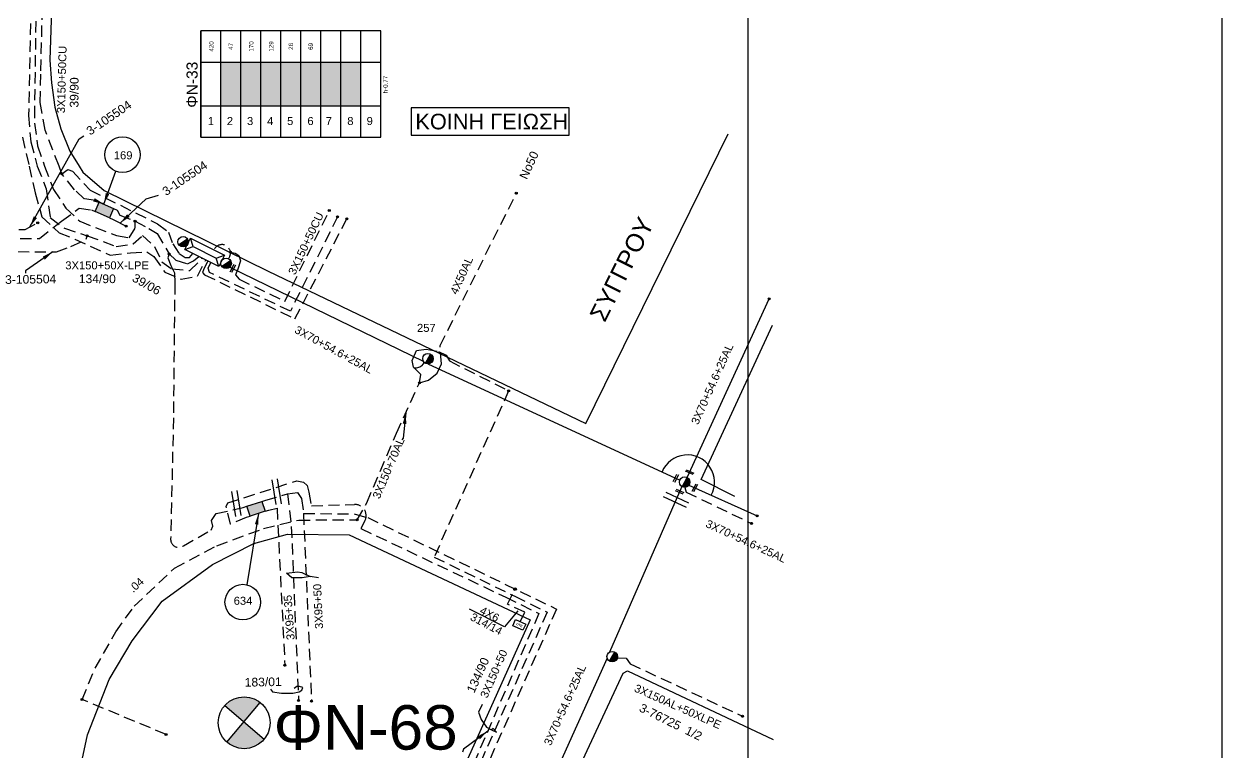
# Model space of a CAD drawing. Header units: millimetres. Extents: x 912 to 3023, y 735 to 1796.
# Drawn here: x 2753.9 to 3023.3, y 1037.7 to 1201.4 of the extents above; entities that cross this region are included whole.
import ezdxf
from ezdxf.enums import TextEntityAlignment as Align

# ---------------------------------------------------------------- set-up
doc = ezdxf.new("R2010")
doc.units = ezdxf.units.MM
doc.linetypes.add('DASHED', pattern=[19.05, 12.7, -6.35])
for name, color, linetype in [('Link Box 4 Διευθύνσεων', 7, 'Continuous'), ('Pillar OTE', 7, 'Continuous'), ('Άγνωστα', 7, 'Continuous'), ('Ασφαλειοκιβώτια Χ.Τ 9 αναχωρήσεων', 7, 'Continuous'), ('Γέφυρες Εναέριου Δικτύου', 7, 'Continuous'), ('Επιγραφές - Σχήματα', 7, 'Continuous'), ('Καλώδια ΧΤ   3x150+50AL', 7, 'DASHED'), ('Καλώδια ΧΤ   3x150+50CU', 7, 'DASHED'), ('Καλώδια ΧΤ   3x150AL+50XLPE', 7, 'DASHED'), ('Καλώδια ΧΤ   3x95+35 CU', 7, 'DASHED'), ('Καλώδια ΧΤ   3x95+50CU', 7, 'DASHED'), ('Μηχανική τομή', 7, 'Continuous'), ('Στύλος ΦΜ', 7, 'Continuous'), ('Στύλος ΦΜ @ 1', 7, 'Continuous'), ('Συνδέσεις', 7, 'Continuous'), ('Συνεστραμμένα ΧΤ   3x70+54.6+25 AL', 7, 'SYN_LINE'), ('Τομή', 7, 'Continuous'), ('Υποσταθμός εναέριος 2 στύλων', 7, 'Continuous'), ('Υποσταθμός πόλεως', 7, 'Continuous'), ('Υπόβαθρο ΔΕΗ', 7, 'Continuous'), ('Υπόγεια Καλώδια Δικτύου ΧΤ   .04', 7, 'DASHED'), ('Υπόγεια Καλώδια Δικτύου ΧΤ   .15', 7, 'DASHED'), ('Υπόγεια καλώδια Δικτύου ΧΤ και Παρ. ΧΤ - 3X150+70 AL', 7, 'DASHED'), ('Υπόγεια καλώδια Παροχών ΧΤ   4x50AL', 7, 'DASHED'), ('Υπόγεια καλώδια Παροχών ΧΤ   4x6', 7, 'DASHED')]:
    doc.layers.add(name, color=color, linetype=linetype)
doc.styles.get("Standard").update_dxf_attribs({"font": 'ARIAL.TTF'})
doc.linetypes.add('SYN_LINE', pattern='A,0.5,-0.0001,["/\\/\\/\\/",Standard,S=0.1,R=0,X=0,Y=-0.05],-0.25', length=0.7501)
doc.dimstyles.new('ISO-25', dxfattribs={"dimtxt": 2.5, "dimasz": 2.5, "dimexe": 1.25, "dimexo": 0.625, "dimtad": 1, "dimtxsty": 'Standard', "dimcen": 2.5, "dimadec": 0, "dimazin": 0, "dimtfac": 1, "dimtmove": 0, "dimatfit": 3, "dimfxl": 1, "dimarcsym": 0})

# ---------------------------------------------------------------- blocks, each defined once
blk = doc.blocks.new('ΑΣΦΑΛΕΙΟΚΙΒΩΤΙΟ ΥΠΟΣΤΑΘΜΟΥ 9 ΑΝΑΧΩΡΗΣΕΩΝ')
at = {"layer": 'Ασφαλειοκιβώτια Χ.Τ 9 αναχωρήσεων', "ltscale": 40}
for p, q in [((-23.8, 40.36), (24.02, 40.36)), ((-9.72, 40.36), (-9.72, -40.64)), ((9.94, 40.36), (9.94, -40.64)), ((-23.8, 31.36), (24.02, 31.36)), ((-23.8, 22.36), (24.02, 22.36)), ((-23.8, 13.36), (24.02, 13.36)), ((-23.8, 4.36), (24.02, 4.36)), ((-23.8, -4.64), (24.02, -4.64)), ((-23.8, -13.64), (24.02, -13.64)), ((-23.8, -22.64), (24.02, -22.64)), ((-23.8, -31.64), (24.02, -31.64))]:
    blk.add_line(p, q, dxfattribs=at)
at = {"layer": 'Ασφαλειοκιβώτια Χ.Τ 9 αναχωρήσεων'}
blk.add_lwpolyline([(-23.8, -40.64), (24.02, -40.64), (24.02, 40.36), (-23.8, 40.36)], close=True, dxfattribs=at)
for s, p in [('1', (-18.29, 37.24)), ('2', (-18.29, 28.67)), ('3', (-18.29, 19.6)), ('4', (-18.29, 10.58)), ('5', (-18.29, 1.57)), ('6', (-18.29, -7.57)), ('7', (-18.29, -15.81)), ('8', (-18.29, -25.5)), ('9', (-18.29, -34.19))]:
    blk.add_text(s, height=3.6, rotation=270, dxfattribs=at).set_placement(p)
at = {"layer": 'Ασφαλειοκιβώτια Χ.Τ 9 αναχωρήσεων', "ltscale": 40}
for tag, height, p in [('ΟΝΟΜΑ', 5, (-0.16, 44.31)), ('ΚΕΙΜΕΝΟ 1', 2, (17.06, 35.59)), ('ΚΕΙΜΕΝΟ 2', 2, (17.06, 26.88)), ('ΚΕΙΜΕΝΟ 3', 2, (17.06, 17.69)), ('ΚΕΙΜΕΝΟ 4', 2, (17.06, 8.71)), ('ΚΕΙΜΕΝΟ 5', 2, (17.06, -0.13)), ('ΚΕΙΜΕΝΟ 6', 2, (17.06, -9.05)), ('ΚΕΙΜΕΝΟ 7', 2, (17.06, -18.13)), ('ΚΕΙΜΕΝΟ 8', 2, (17.06, -26.85)), ('ΚΕΙΜΕΝΟ 9', 2, (17.06, -35.99)), ('ΣΧ', 2, (-0.1, -42.64))]:
    blk.add_attdef(tag, text='', height=height, dxfattribs=at).set_placement(p, align=Align.MIDDLE_CENTER)
blk = doc.blocks.new('LINK BOX 4 ΑΝΑΧΩΡΗΣΕΩΝ')
at = {"layer": 'Link Box 4 Διευθύνσεων', "ltscale": 40}
blk.add_hatch(color=256, dxfattribs=at).paths.add_polyline_path([(-3.54, 0), (-3.54, -4.67), (3.54, -4.67), (3.54, 0)])
for p, q in [((-3.54, 0), (-5.33, 0)), ((5.33, 0), (3.54, 0)), ((-3.54, -4.67), (-5.33, -4.67)), ((5.33, -4.67), (3.54, -4.67))]:
    blk.add_line(p, q, dxfattribs=at)
blk.add_lwpolyline([(-3.54, -4.67), (-3.54, 0), (3.54, 0), (3.54, -4.67)], close=True, dxfattribs=at)
blk = doc.blocks.new('_ΣΥΝΔΕΣΗ')
at = {"layer": 'Συνδέσεις', "linetype": 'SYN_LINE', "ltscale": 40}
blk.add_hatch(color=256, dxfattribs=at).paths.add_polyline_path([(0.5, -0.01, 1), (-0.5, -0.01, 1)])
at = {"layer": 'Συνδέσεις'}
blk.add_circle((0, -0.01), 0.5, dxfattribs=at)
blk = doc.blocks.new('ΥΠΟΣΤΑΘΜΟΣ ΕΝΑΕΡΙΟΣ ΕΠΙ 2 ΣΤΥΛΩΝ')
at = {"layer": 'Υποσταθμός εναέριος 2 στύλων', "linetype": 'Continuous'}
for points in [[(-11.97, -2.11, 0.574793), (-8.45, -0.07, 0.268822), (-9.64, 1.98)], [(9.68, -2.15, 0.574793), (13.19, -0.1, 0.268822), (12.01, 1.95)]]:
    blk.add_hatch(color=256, dxfattribs=at).paths.add_polyline_path(points)
for p, q in [((-11.97, -2.11), (-9.64, 1.98)), ((9.68, -2.15), (12.01, 1.95))]:
    blk.add_line(p, q, dxfattribs=at)
for centre in [(-10.81, -0.07), (10.84, -0.1)]:
    blk.add_circle(centre, 2.36, dxfattribs=at)
at = {"layer": 'Υποσταθμός πόλεως', "linetype": 'Continuous', "ltscale": 40}
blk.add_lwpolyline([(-8.57, 2.82), (8.57, 2.82), (8.57, -2.82), (-8.57, -2.82)], close=True, dxfattribs=at)
for points in [[(-5.75, 0), (-8.57, 2.82)], [(-8.57, -2.82), (-5.75, 0)], [(-5.75, 0), (5.75, 0)], [(5.75, 0), (8.57, 2.82)], [(8.57, -2.82), (5.75, 0)]]:
    blk.add_lwpolyline(points, dxfattribs=at)
at = {"layer": 'Υποσταθμός εναέριος 2 στύλων', "ltscale": 40, "flags": 1}
for tag, p in [('ΜΕΤΑΣΧΗΜΑΤΙΣΜΟΣ', (14.09, 2.51)), ('ΙΣΧΥΣ', (14.07, -0.28)), ('ΑΡΙΘΜΟΣ', (14.19, -3))]:
    blk.add_attdef(tag, p, '', height=1.8, dxfattribs=at)
blk = doc.blocks.new('ΥΠΑΡΧΩΝ ΤΣΙΜΕΝΤΕΝΙΟΣ ΣΤΥΛΟΣ')
at = {"layer": 'Στύλος ΦΜ'}
blk.add_hatch(color=7, dxfattribs=at).paths.add_polyline_path([(-1.29, -2.28, 0.574793), (2.62, 0, 0.268822), (1.3, 2.27)])
at = {"layer": 'Στύλος ΦΜ', "color": 7}
blk.add_line((-1.29, -2.28), (1.3, 2.27), dxfattribs=at)
blk.add_circle((0, 0), 2.62, dxfattribs=at)
at = {"layer": 'Στύλος ΦΜ', "flags": 4}
for tag, p in [('ΑΡΙΘΜΟΣ', (-4.68, 8.05)), ('ΤΥΠΟΣ', (-4.91, 3.03))]:
    blk.add_attdef(tag, p, '', height=4, dxfattribs=at)
blk = doc.blocks.new('ΜΗΧΑΝΙΚΗ ΤΟΜΗ')
at = {"layer": 'Μηχανική τομή', "ltscale": 40}
for p, q in [((-1.89, 0.78), (1.89, 0.78)), ((1.89, 0), (-1.89, 0))]:
    blk.add_line(p, q, dxfattribs=at)
blk = doc.blocks.new('ΤΟΜΗ')
at = {"layer": 'Τομή', "ltscale": 40}
for p, q in [((-5.68, 0), (5.68, 0)), ((5.68, -2.33), (-5.68, -2.33))]:
    blk.add_line(p, q, dxfattribs=at)
blk = doc.blocks.new('TSONTA XT1')
at = {"ltscale": 40}
h = blk.add_hatch(color=256, dxfattribs=at)
h.dxf.hatch_style = 1
h.paths.add_polyline_path([(595.96, 2487.66), (597.07, 2488.77), (595.96, 2489.87), (594.85, 2488.77)])
blk.add_lwpolyline([(594.85, 2488.77), (595.96, 2489.87), (597.07, 2488.77), (595.96, 2487.66)], close=True, dxfattribs=at)
blk = doc.blocks.new('PILLAR ΟΤΕ')
at = {"layer": 'Pillar OTE', "ltscale": 40}
blk.add_lwpolyline([(-3.31, 2.02), (3.39, 2.02), (3.39, -1.99), (-3.31, -1.99)], close=True, dxfattribs=at)
at = {"layer": 'Pillar OTE', "insert": (-1.81, 0.71), "char_height": 1.3575, "width": 109.961, "attachment_point": 1}
blk.add_mtext('{\\fArial|b1|i0|c161|p34;OTE}', dxfattribs=at)

msp = doc.modelspace()

# ---------------------------------------------------------------- hatches: boundary and pattern name
at = {"layer": 'Ασφαλειοκιβώτια Χ.Τ 9 αναχωρήσεων'}
for color, points in [(5, [(2802.66, 1192.78), (2798.16, 1192.78), (2798.16, 1182.95), (2802.66, 1182.95)]), (27, [(2807.16, 1192.78), (2802.66, 1192.78), (2802.66, 1182.95), (2807.16, 1182.95)]), (85, [(2811.66, 1192.78), (2807.16, 1192.78), (2807.16, 1182.95), (2811.66, 1182.95)]), (133, [(2816.16, 1192.78), (2811.66, 1192.78), (2811.66, 1182.95), (2816.16, 1182.95)]), (2, [(2820.66, 1192.78), (2816.16, 1192.78), (2816.16, 1182.95), (2820.66, 1182.95)]), (6, [(2825.16, 1192.78), (2820.66, 1192.78), (2820.66, 1182.95), (2825.16, 1182.95)]), (30, [(2829.66, 1192.78), (2825.16, 1192.78), (2825.16, 1182.95), (2829.66, 1182.95)])]:
    msp.add_hatch(color=color, dxfattribs=at).paths.add_polyline_path(points)
at = {"layer": 'Επιγραφές - Σχήματα'}
h = msp.add_hatch(color=1, dxfattribs=at)
h.paths.add_polyline_path([(2803.35, 1044.5), (2799.52, 1039.91, 0.426392), (2807.9, 1040.59)])
h.paths.add_polyline_path([(2803.35, 1044.5), (2806.98, 1048.86, 0.393705), (2799.06, 1048.19)])

# ---------------------------------------------------------------- linework, layer by layer
at = {"layer": 'Άγνωστα', "ltscale": 0.2}
msp.add_lwpolyline([(2773.92, 1157.42), (2776.86, 1155.94)], dxfattribs=at)
at = {"layer": 'Γέφυρες Εναέριου Δικτύου'}
msp.add_arc((2903.05, 1098.38), 6.12, 331.1857, 158.1768, dxfattribs=at)
at = {"layer": 'Επιγραφές - Σχήματα'}
msp.add_lwpolyline([(917.41, 770.73), (2916.72, 770.73), (2916.72, 1780.64), (917.41, 1780.64)], close=True, dxfattribs=at)
at = {"layer": 'Επιγραφές - Σχήματα', "ltscale": 10}
msp.add_lwpolyline([(2916.72, 770.73), (3023.3, 770.65), (3023.3, 1780.64), (2916.72, 1780.64)], dxfattribs=at)
at = {"layer": 'Επιγραφές - Σχήματα', "color": 190}
msp.add_lwpolyline([(2840.94, 1176.38), (2876.45, 1176.38), (2876.45, 1182.55), (2840.94, 1182.55)], close=True, dxfattribs=at)
at = {"layer": 'Επιγραφές - Σχήματα'}
for points in [[(2820.12, 1076.84), (2818.28, 1077.15), (2816.47, 1076.89), (2814.1, 1076.86), (2812.95, 1077.88), (2815.38, 1078.18), (2816.39, 1078.09), (2818.28, 1077.15)], [(2809.3, 1051.82), (2809.81, 1051.19), (2811.83, 1050.93), (2814.35, 1050.93), (2815.74, 1051.19), (2816.37, 1051.57), (2816.63, 1052.2), (2815.87, 1052.45), (2815.24, 1052.45), (2814.61, 1051.94)], [(2856.9, 1048.35), (2856.07, 1046.69), (2856.73, 1045.04), (2857.9, 1043.31), (2858.99, 1042.65), (2860.14, 1042.13), (2859.37, 1042.95), (2858.99, 1042.65)]]:
    msp.add_lwpolyline(points, dxfattribs=at)
at = {"layer": 'Επιγραφές - Σχήματα', "color": 1}
for points in [[(2799.06, 1048.19), (2807.9, 1040.59)], [(2799.52, 1039.91), (2806.98, 1048.86)]]:
    msp.add_lwpolyline(points, dxfattribs=at)
at = {"layer": 'Επιγραφές - Σχήματα'}
for centre in [(2776.04, 1172), (2803.09, 1071.4)]:
    msp.add_circle(centre, 4, dxfattribs=at)
at = {"layer": 'Επιγραφές - Σχήματα', "color": 1}
msp.add_circle((2803.39, 1044.27), 5.83, dxfattribs=at)
at = {"layer": 'Καλώδια ΧΤ   3x150+50AL', "color": 6, "ltscale": 0.2}
msp.add_lwpolyline([(2755.35, 1201.46), (2754.92, 1180.79), (2755.4, 1174.89), (2756.88, 1169.44), (2758.91, 1164.29), (2759.78, 1157.84), (2763.01, 1155.47), (2768.09, 1153.78), (2774.62, 1151.39), (2778.42, 1151.92), (2780.56, 1153.86), (2783.27, 1151.36), (2784.9, 1147.91), (2787.13, 1146.33), (2791.15, 1145.93), (2793.98, 1148.74)], dxfattribs=at)
at = {"layer": 'Καλώδια ΧΤ   3x150+50AL', "color": 30, "ltscale": 0.2}
msp.add_lwpolyline([(2753.56, 1175.97), (2755.02, 1169.44), (2756.42, 1163.4), (2757.89, 1158.05), (2761.78, 1154.44), (2765.33, 1153.03), (2773.3, 1149.4), (2777.87, 1149.96), (2781.48, 1150.18), (2783.12, 1149.11), (2785.54, 1145.62), (2789.22, 1144.04), (2792.89, 1144.71), (2794.77, 1148.34)], dxfattribs=at)
at = {"layer": 'Καλώδια ΧΤ   3x150+50AL', "color": 2, "ltscale": 0.2}
msp.add_lwpolyline([(2795.22, 1148.12), (2794.23, 1146.09), (2794.03, 1145.48), (2794.49, 1145.02), (2814.83, 1135.08), (2826.51, 1157.6)], dxfattribs=at)
at = {"layer": 'Καλώδια ΧΤ   3x150+50AL', "color": 85, "ltscale": 0.2}
msp.add_lwpolyline([(2824.41, 1158.04), (2813.79, 1136.8), (2795.58, 1145.53), (2795.34, 1146.51), (2795.91, 1147.77)], dxfattribs=at)
at = {"layer": 'Καλώδια ΧΤ   3x150+50CU', "color": 5, "ltscale": 0.2}
for points in [[(2759.03, 1305.01), (2757.61, 1252.48), (2757.18, 1228.48), (2756.59, 1205.81), (2756.25, 1182.72), (2756.25, 1179.05), (2756.93, 1174.02), (2758.5, 1169.44), (2760.53, 1164.18), (2763.29, 1159.97), (2766.41, 1157.03), (2774.71, 1153.8), (2777.54, 1153.34), (2778.92, 1155.59), (2778.86, 1157.03)], [(2774.86, 1159.56), (2775.42, 1158.41), (2778.86, 1157.03), (2781.93, 1155.41), (2783.86, 1154.31), (2786.56, 1149.67), (2788.05, 1148.3), (2790.66, 1147.43), (2791.97, 1148.16), (2793.24, 1149.11)]]:
    msp.add_lwpolyline(points, dxfattribs=at)
at = {"layer": 'Καλώδια ΧΤ   3x150+50CU', "color": 133, "ltscale": 0.2}
for points in [[(2769.98, 1161.7), (2767.45, 1162.04), (2765.25, 1164.1), (2762.41, 1167.68), (2761.77, 1169.44), (2758.65, 1177.51), (2757.49, 1183.73), (2757.71, 1190.89), (2757.98, 1203.93), (2758.22, 1215.64), (2759.37, 1254.88), (2759.55, 1264.78), (2760.25, 1282.5), (2761.36, 1305.06)], [(2762.41, 1167.68), (2763.76, 1168.67), (2764.8, 1168.29), (2768.74, 1164), (2783.91, 1156.47), (2786.36, 1154.61), (2787.34, 1151.96), (2788.77, 1149.8), (2790.13, 1148.86), (2791.14, 1148.86), (2791.88, 1149.79)]]:
    msp.add_lwpolyline(points, dxfattribs=at)
at = {"layer": 'Καλώδια ΧΤ   3x150+50CU', "color": 27, "ltscale": 0.2}
msp.add_lwpolyline([(2800.3, 1150.11), (2801.37, 1149.82), (2802.21, 1149.33), (2802.21, 1149.33), (2802.6, 1148.12), (2801.97, 1146.24), (2801.42, 1144.96), (2801.42, 1144.96), (2802.27, 1144.03), (2812.52, 1139.02), (2822.55, 1159.45)], dxfattribs=at)
at = {"layer": 'Καλώδια ΧΤ   3x150+50CU', "color": 5, "ltscale": 0.2}
msp.add_lwpolyline([(2786.56, 1149.67), (2786.25, 1148.81), (2786.94, 1147.06), (2787.75, 1145.43), (2787.8, 1143.14), (2787.49, 1112.84), (2786.87, 1085.55, 0.619615), (2789.73, 1084.04), (2795.97, 1087.61), (2796.39, 1088.48), (2796.04, 1089.77), (2797.14, 1091.31), (2803.17, 1092.69)], format="xyb", dxfattribs=at)
at = {"layer": 'Καλώδια ΧΤ   3x150+50CU', "color": 27, "ltscale": 0.2}
msp.add_arc((2798.4, 1149.86), 1.92, 319.8338, 158.4486, dxfattribs=at)
at = {"layer": 'Καλώδια ΧΤ   3x150AL+50XLPE', "ltscale": 0.2}
msp.add_lwpolyline([(2680.71, 1095.76), (2687.73, 1096.2), (2692.24, 1096.37), (2693.13, 1097.93), (2695.74, 1149.19), (2695.74, 1149.19), (2696.31, 1149.97), (2699.14, 1150.31), (2760.27, 1150.18), (2761.23, 1150.18), (2764.43, 1151.33), (2764.43, 1151.33), (2767.85, 1152.98), (2768.09, 1153.78)], dxfattribs=at)
at = {"layer": 'Καλώδια ΧΤ   3x150AL+50XLPE', "color": 173, "ltscale": 0.2}
for points in [[(2842.83, 1120.73), (2843.11, 1122.54), (2841.45, 1124.21), (2841.16, 1125.74), (2842.19, 1127.96), (2844.32, 1128.29), (2847.09, 1127.78), (2848.82, 1126.93), (2849.55, 1125.63), (2862.88, 1118.91), (2846.12, 1081.53), (2864.27, 1072.7), (2871.53, 1069.15), (2846.92, 1013.72), (2847.02, 1012.85), (2849.51, 1010.19), (2849.58, 1008.22), (2841.93, 991.03), (2839.58, 989.5), (2836.22, 990.11)], [(2841.55, 1124.09), (2842.12, 1124.04), (2842.47, 1124.12), (2842.92, 1124.29), (2843.14, 1124.42), (2843.41, 1124.62), (2843.69, 1124.93), (2843.93, 1125.3)]]:
    msp.add_lwpolyline(points, dxfattribs=at)
at = {"layer": 'Καλώδια ΧΤ   3x150AL+50XLPE', "color": 133, "ltscale": 0.2}
msp.add_lwpolyline([(2803.88, 1090.46), (2800.36, 1088.92), (2799.32, 1092.9), (2799.73, 1093.71), (2815.25, 1098.69), (2816.73, 1098.34), (2817.6, 1097.6), (2817.92, 1096.09), (2818.53, 1093.03), (2828.19, 1093.36, -0.56571), (2830.57, 1089.68), (2829.64, 1087.95), (2862.22, 1072.52), (2869.68, 1068.82), (2855.12, 1035.37), (2845.73, 1013.56), (2846.05, 1012.72), (2848.2, 1010.74), (2848.34, 1009.19), (2848.09, 1007.32), (2841.22, 991.48), (2839.72, 990.86), (2838.23, 991.08), (2836.96, 991.68)], format="xyb", dxfattribs=at)
at = {"layer": 'Καλώδια ΧΤ   3x150AL+50XLPE', "color": 1, "ltscale": 0.2}
msp.add_lwpolyline([(2816.74, 1091.34), (2828.34, 1091.21), (2831.19, 1090.4), (2873.64, 1069.84), (2848.7, 1013.68), (2851.31, 1011.91), (2851.56, 1009.98), (2850.78, 1007.48), (2845.26, 996.22), (2846.31, 995.63), (2846.02, 994.42), (2842.95, 987.35), (2836.03, 989.68)], dxfattribs=at)
at = {"layer": 'Καλώδια ΧΤ   3x150AL+50XLPE', "color": 6, "ltscale": 0.2}
msp.add_lwpolyline([(2887.32, 1058.89), (2889.27, 1058.76), (2890.18, 1057.53), (2915.49, 1045.73)], dxfattribs=at)
at = {"layer": 'Συνεστραμμένα ΧΤ   3x70+54.6+25 AL', "color": 27, "ltscale": 20}
for points in [[(2800.2, 1146.74), (2843.69, 1125.57)], [(2903.04, 1099.4), (2921.48, 1139.6)], [(2844.72, 1124.96), (2901.36, 1098.81)], [(2903.4, 1097.67), (2918.79, 1090.79)]]:
    msp.add_lwpolyline(points, dxfattribs=at)
at = {"layer": 'Συνεστραμμένα ΧΤ   3x70+54.6+25 AL', "color": 6, "ltscale": 20}
for points in [[(2901.84, 1097.37), (2885.56, 1060.14)], [(2885.03, 1058.82), (2865.26, 1014.88)]]:
    msp.add_lwpolyline(points, dxfattribs=at)
at = {"layer": 'Υπόβαθρο ΔΕΗ'}
for points in [[(2760.12, 1206.86), (2759.71, 1193.24), (2760.11, 1188.18), (2760.83, 1182.67), (2762.17, 1177.84), (2764.21, 1172.79), (2766.27, 1169.44), (2767.15, 1168.1), (2771.91, 1163.96), (2808.78, 1145.78), (2880.22, 1111.57), (2912.23, 1176.7)], [(2913.74, 1095.18), (2906.19, 1099), (2922.23, 1133.7)], [(2819.93, 961.25), (2808.8, 936.11), (2775.04, 961.25), (2761.6, 971.73), (2764.37, 1014.35), (2765.81, 1030.71), (2768.17, 1041.57), (2773.05, 1053.98), (2778.22, 1062.71), (2784.93, 1071.6), (2796.3, 1079.87), (2805.6, 1084.57), (2813.17, 1086.7), (2827.02, 1086.53), (2867.75, 1067.42), (2819.93, 961.25)], [(2861.95, 1065.84), (2854.11, 1069.81)], [(2844.75, 961.25), (2888.64, 1055.41), (2889.57, 1055.98), (2922.34, 1040.53)]]:
    msp.add_lwpolyline(points, dxfattribs=at)
at = {"layer": 'Υπόβαθρο ΔΕΗ', "color": 27, "linetype": 'DASHED', "ltscale": 0.2}
msp.add_lwpolyline([(2902.46, 1097.2), (2902.79, 1096.14), (2917.46, 1089.11)], dxfattribs=at)
at = {"layer": 'Υπόβαθρο ΔΕΗ', "color": 1, "linetype": 'DASHED', "ltscale": 0.2}
for points in [[(2808.24, 1094.31), (2813.13, 1095.76), (2815.42, 1096.06), (2816.31, 1094.68), (2816.74, 1091.34), (2818.54, 1049.12)], [(2813.13, 1095.76), (2814, 1088.42), (2815.63, 1049.29)]]:
    msp.add_lwpolyline(points, dxfattribs=at)
at = {"layer": 'Υπόβαθρο ΔΕΗ', "color": 5, "linetype": 'DASHED', "ltscale": 0.2}
msp.add_lwpolyline([(2808.95, 1092.09), (2810.79, 1092.49), (2812.56, 1057.19)], dxfattribs=at)
at = {"layer": 'Υπόγεια Καλώδια Δικτύου ΧΤ   .04', "color": 173, "ltscale": 0.2}
msp.add_lwpolyline([(2785.83, 1041.63), (2766.94, 1049.5), (2769.89, 1056.51), (2774.51, 1064.69), (2778.7, 1070.5), (2787.75, 1079.03), (2797.28, 1084.09), (2807.75, 1087.94), (2815.67, 1089.85), (2828.8, 1089.9)], dxfattribs=at)
at = {"layer": 'Υπόγεια Καλώδια Δικτύου ΧΤ   .15', "color": 6, "ltscale": 0.2}
msp.add_lwpolyline([(2691.92, 1155.32), (2691.81, 1153.44), (2692.63, 1153.26), (2693.49, 1154.51), (2695.55, 1155.4), (2754.15, 1155.2), (2754.15, 1155.2), (2756.97, 1156.69)], dxfattribs=at)
at = {"layer": 'Υπόγεια καλώδια Δικτύου ΧΤ και Παρ. ΧΤ - 3X150+70 AL', "color": 6, "ltscale": 0.2}
msp.add_lwpolyline([(2680.51, 1098.09), (2687.75, 1099.93), (2689.38, 1100.53), (2690.87, 1121.98), (2692.72, 1150.77), (2693.62, 1152.66), (2695.88, 1153.15), (2757.34, 1153.18), (2762.33, 1157.07), (2766.32, 1159.95), (2769.04, 1159.57)], dxfattribs=at)
at = {"layer": 'Υπόγεια καλώδια Δικτύου ΧΤ και Παρ. ΧΤ - 3X150+70 AL', "color": 173, "ltscale": 0.2}
msp.add_lwpolyline([(2828.8, 1089.9), (2830.99, 1093.75), (2837.63, 1109.38), (2842.83, 1120.73)], dxfattribs=at)
at = {"layer": 'Υπόγεια καλώδια Παροχών ΧΤ   4x50AL', "color": 173, "ltscale": 0.2}
msp.add_lwpolyline([(2842.83, 1120.73), (2844.84, 1121.32), (2846.77, 1122.88), (2847.78, 1124.95), (2847.46, 1129.08), (2864.6, 1163.33)], dxfattribs=at)
at = {"layer": 'Υπόγεια καλώδια Παροχών ΧΤ   4x6', "color": 1, "linetype": 'DASHED', "ltscale": 0.2}
msp.add_lwpolyline([(2865.49, 1066.97), (2866.5, 1069.11), (2862.65, 1070.91), (2864.1, 1074)], dxfattribs=at)

# ---------------------------------------------------------------- block references
at = {"layer": 'Link Box 4 Διευθύνσεων'}
for p, xscale, yscale, zscale, rotation in [((2771.48, 1158.49), 0.5000000000000886, 0.5000000000000886, 0.5000000000000886, 156.2177347747091), ((2806.42, 1091.28), 0.4999999999999943, 0.4999999999999943, 0.4999999999999943, 197.7619078357778)]:
    msp.add_blockref('LINK BOX 4 ΑΝΑΧΩΡΗΣΕΩΝ', p, dxfattribs=dict(at, xscale=xscale, yscale=yscale, zscale=zscale, rotation=rotation))
at = {"layer": 'Pillar OTE', "xscale": 0.3749999999999999, "yscale": 0.3749999999999999, "zscale": 0.3749999999999999, "rotation": 336.0207942723029}
msp.add_blockref('PILLAR ΟΤΕ', (2865.24, 1066.26), dxfattribs=at)
at = {"layer": 'Ασφαλειοκιβώτια Χ.Τ 9 αναχωρήσεων', "xscale": 0.5, "yscale": 0.5, "zscale": 0.5, "rotation": 90}
msp.add_blockref('ΑΣΦΑΛΕΙΟΚΙΒΩΤΙΟ ΥΠΟΣΤΑΘΜΟΥ 9 ΑΝΑΧΩΡΗΣΕΩΝ', (2813.84, 1187.81), dxfattribs=at).add_auto_attribs({'ΟΝΟΜΑ': 'ΦΝ-33', 'ΣΧ': 'h-0.77', 'ΚΕΙΜΕΝΟ 2': '47', 'ΚΕΙΜΕΝΟ 1': '420', 'ΚΕΙΜΕΝΟ 3': '170', 'ΚΕΙΜΕΝΟ 4': '129', 'ΚΕΙΜΕΝΟ 5': '26', 'ΚΕΙΜΕΝΟ 6': '69'})
at = {"layer": 'Μηχανική τομή'}
for p, xscale, yscale, zscale, rotation in [((2801.03, 1146.34), 0.4999999999999727, 0.4999999999999727, 0.4999999999999727, 61.73442394429633), ((2900.63, 1099.15), 0.4999999999999727, 0.4999999999999727, 0.4999999999999727, 61.73442394429633), ((2903.52, 1100.44), 0.4999999999999077, 0.4999999999999077, 0.4999999999999077, 336.3851445316493), ((2901.26, 1096.05), 0.4999999999999077, 0.4999999999999077, 0.4999999999999077, 336.3851445316493), ((2904.91, 1097), 0.4999999999999727, 0.4999999999999727, 0.4999999999999727, 61.73442394429633)]:
    msp.add_blockref('ΜΗΧΑΝΙΚΗ ΤΟΜΗ', p, dxfattribs=dict(at, xscale=xscale, yscale=yscale, zscale=zscale, rotation=rotation))
at = {"layer": 'Στύλος ΦΜ @ 1', "ltscale": 40}
ref = msp.add_blockref('ΥΠΑΡΧΩΝ ΤΣΙΜΕΝΤΕΝΙΟΣ ΣΤΥΛΟΣ', (2844.73, 1126.14), dxfattribs=dict(at, xscale=0.4499999999998181, yscale=0.4499999999998181, zscale=0.4499999999998181))
ref.add_attrib('ΤΥΠΟΣ', '257', (2842.27, 1132.16), dxfattribs={"layer": 'Στύλος ΦΜ', "height": 1.8, "flags": 4})
at = {"layer": 'Στύλος ΦΜ @ 1', "ltscale": 40, "xscale": 0.4499999999998181, "yscale": 0.4499999999998181, "zscale": 0.4499999999998181}
for p in [(2902.46, 1098.37), (2886.17, 1059.14)]:
    msp.add_blockref('ΥΠΑΡΧΩΝ ΤΣΙΜΕΝΤΕΝΙΟΣ ΣΤΥΛΟΣ', p, dxfattribs=at)
at = {"layer": 'Συνδέσεις', "xscale": 0.4499999999998181, "yscale": 0.4499999999998181, "zscale": 0.4499999999998181}
for p in [(2762.41, 1167.68), (2864.6, 1163.33), (2822.55, 1159.45), (2756.97, 1156.69), (2776.86, 1155.94), (2778.86, 1157.03), (2824.41, 1158.04), (2826.51, 1157.6), (2768.09, 1153.78), (2786.56, 1149.67), (2800.3, 1150.11), (2921.48, 1139.6), (2842.83, 1120.73), (2862.88, 1118.91), (2828.8, 1089.9), (2917.46, 1089.11), (2918.79, 1090.79), (2812.56, 1057.19), (2766.94, 1049.5), (2815.63, 1049.29), (2818.54, 1049.12), (2915.49, 1045.73), (2785.83, 1041.63)]:
    msp.add_blockref('_ΣΥΝΔΕΣΗ', p, dxfattribs=at)
at = {"layer": 'Συνδέσεις', "xscale": 0.337447218284735, "yscale": 0.337447218284735, "zscale": 0.337447218284735, "rotation": 331.097201747791}
msp.add_blockref('TSONTA XT1', (2282.32, 436.3), dxfattribs=at)
at = {"layer": 'Τομή'}
for p, xscale, yscale, zscale, rotation in [((2811.3, 1096.31), 0.4999999999997788, 0.4999999999997788, 0.4999999999997788, 279.1105432238005), ((2802.2, 1093.67), 0.4999999999997788, 0.4999999999997788, 0.4999999999997788, 279.1105432238005), ((2900.77, 1094.94), 0.4999999999997053, 0.4999999999997053, 0.4999999999997053, 334.703683124712)]:
    msp.add_blockref('ΤΟΜΗ', p, dxfattribs=dict(at, xscale=xscale, yscale=yscale, zscale=zscale, rotation=rotation))
at = {"layer": 'Υποσταθμός εναέριος 2 στύλων', "xscale": 0.5000000000002488, "yscale": 0.5000000000002488, "zscale": 0.5000000000002488, "rotation": 333.3659355301074}
msp.add_blockref('ΥΠΟΣΤΑΘΜΟΣ ΕΝΑΕΡΙΟΣ ΕΠΙ 2 ΣΤΥΛΩΝ', (2794.53, 1150.04), dxfattribs=at)

# ---------------------------------------------------------------- texts
at = {"layer": 'Επιγραφές - Σχήματα', "color": 7, "width": 168.3718, "attachment_point": 1}
for s, insert, char_height, rotation in [('{\\H1.083x;\\C256;39/90}', (2764.19, 1182.59), 1.8, 89.7754), ('{\\H1.083x;\\C256;3-105504}', (2767.67, 1177.88), 1.8, 34.1684), ('{\\H1.083x;\\C256;No50}', (2865.21, 1167.09), 1.8, 65.4584), ('{\\H1.083x;\\C256;3-105504}', (2784.74, 1164.29), 1.8, 34.1684), ('ΣΥΓΓΡΟΥ', (2880.91, 1135.89), 4, 63.5082), ('{\\H1.083x;\\C256;3-105504}', (2749.62, 1144.88), 1.8, 0.8845), ('{\\H1.083x;\\C256;39/06}', (2778.98, 1145.39), 1.8, 330.5214), ('{\\H1.083x;\\C256;134/90}', (2853.35, 1051.61), 1.8, 65.4584), ('{\\H1.083x;\\C256;183/01}', (2803.5, 1054.34), 1.8, 1.0588), ('{\\H1.083x;\\C256;3-76725  1/2}', (2892.91, 1048.7), 1.8, 333.7661)]:
    msp.add_mtext(s, dxfattribs=dict(at, insert=insert, char_height=char_height, rotation=rotation))
at = {"layer": 'Επιγραφές - Σχήματα', "color": 190, "insert": (2841.9, 1181.2), "char_height": 3.5, "width": 35.1311, "attachment_point": 1}
msp.add_mtext('KOINH ΓΕΙΩΣΗ', dxfattribs=at)
at = {"layer": 'Επιγραφές - Σχήματα', "char_height": 1.8, "width": 6.5407, "attachment_point": 1}
for s, insert in [('169', (2774.09, 1172.76)), ('634', (2801.05, 1072.6))]:
    msp.add_mtext(s, dxfattribs=dict(at, insert=insert))
at = {"layer": 'Επιγραφές - Σχήματα', "color": 7, "width": 168.3718, "attachment_point": 1}
for s, insert, char_height in [('{\\H1.083x;\\C256;134/90}', (2766.21, 1145.07), 1.8), ('ΦΝ-68', (2810, 1048.23), 10)]:
    msp.add_mtext(s, dxfattribs=dict(at, insert=insert, char_height=char_height))
at = {"layer": 'Καλώδια ΧΤ   3x150+50CU', "color": 7, "char_height": 1.8, "width": 168.3718, "attachment_point": 1}
for insert, rotation in [((2761.29, 1181.35), 88.4918), ((2813.22, 1145.59), 64.5439)]:
    msp.add_mtext('3X150+50CU', dxfattribs=dict(at, insert=insert, rotation=rotation))
at = {"layer": 'Καλώδια ΧΤ   3x150AL+50XLPE', "color": 7, "insert": (2763.18, 1148.02), "char_height": 1.8, "width": 168.3718, "attachment_point": 1}
msp.add_mtext('3X150+50X-LPE', dxfattribs=at)
at = {"layer": 'Καλώδια ΧΤ   3x150AL+50XLPE', "color": 7, "char_height": 1.8, "width": 27.8484, "attachment_point": 5}
for s, insert, rotation in [('3X150+50', (2859.55, 1055.28), 66.3534), ('3X150AL+50XLPE', (2900.91, 1047.92), 335.9529)]:
    msp.add_mtext(s, dxfattribs=dict(at, insert=insert, rotation=rotation))
at = {"layer": 'Καλώδια ΧΤ   3x95+35 CU', "color": 7, "insert": (2812.96, 1062.82), "char_height": 1.8, "width": 168.3718, "attachment_point": 1, "rotation": 93.9666}
msp.add_mtext('3X95+35', dxfattribs=at)
at = {"layer": 'Καλώδια ΧΤ   3x95+50CU', "color": 7, "insert": (2819.36, 1065.33), "char_height": 1.8, "width": 168.3718, "attachment_point": 1, "rotation": 92.6038}
msp.add_mtext('3X95+50', dxfattribs=at)
at = {"layer": 'Συνεστραμμένα ΧΤ   3x70+54.6+25 AL', "color": 7, "char_height": 1.8, "width": 168.3718, "attachment_point": 1}
for insert, rotation in [((2815.42, 1133.65), 331.3728), ((2903.83, 1111.88), 65.8191), ((2907.76, 1090.02), 335.2402), ((2870.71, 1039.71), 65.8191)]:
    msp.add_mtext('3X70+54.6+25AL', dxfattribs=dict(at, insert=insert, rotation=rotation))
at = {"layer": 'Υπόγεια Καλώδια Δικτύου ΧΤ   .04', "color": 7, "insert": (2777.24, 1074.76), "char_height": 1.8, "width": 168.3718, "attachment_point": 1, "rotation": 42.0508}
msp.add_mtext('.04', dxfattribs=at)
at = {"layer": 'Υπόγεια καλώδια Δικτύου ΧΤ και Παρ. ΧΤ - 3X150+70 AL', "color": 7, "insert": (2832.19, 1095.14), "char_height": 1.8, "width": 168.3718, "attachment_point": 1, "rotation": 67.1095}
msp.add_mtext('3X150+70AL', dxfattribs=at)
at = {"layer": 'Υπόγεια καλώδια Παροχών ΧΤ   4x50AL', "color": 7, "char_height": 1.8, "width": 168.3718, "attachment_point": 1}
for s, insert, rotation in [('4X50AL', (2849.64, 1141.15), 65.7921), ('4Χ6', (2857.03, 1070.53), 332.2969), ('314/14', (2854.89, 1069.07), 332.2969)]:
    msp.add_mtext(s, dxfattribs=dict(at, insert=insert, rotation=rotation))

# ---------------------------------------------------------------- leaders
at = {"layer": 'Άγνωστα'}
msp.add_leader([(2771.92, 1160.85), (2770.8, 1161.34)], dimstyle='ISO-25', override={"dimgap": 0.625, "dimtad": 0}, dxfattribs=at)
at = {"layer": 'Επιγραφές - Σχήματα'}
for points, override in [([(2755.22, 1155.77), (2766.29, 1175.57), (2767.36, 1176.22)], {"dimgap": 0.625, "dimtad": 0}), ([(2771.81, 1160.9), (2774.56, 1168.28)], {"dimgap": 0.625, "dimtad": 0}), ([(2775.53, 1156.61), (2781.37, 1162.05), (2784.1, 1162.89)], {"dimgap": 0.625, "dimtad": 0}), ([(2760.38, 1150.18), (2754.22, 1145.88), (2754.22, 1145.34)], {"dimtad": 0}), ([(2839.72, 1113.96), (2839.14, 1108.26), (2838.84, 1107.88)], {"dimgap": 0.625, "dimtad": 0}), ([(2806.62, 1091.34), (2803.98, 1075.3)], {"dimgap": 0.625, "dimtad": 0}), ([(2858.17, 1042.39), (2852.71, 1038.36), (2852.52, 1037.69)], {"dimgap": 0.625, "dimtad": 0})]:
    msp.add_leader(points, dimstyle='ISO-25', override=override, dxfattribs=at)
at = {"layer": 'Επιγραφές - Σχήματα', "ltscale": 40}
msp.add_leader([(2864.93, 1069.41), (2861.95, 1065.84)], dimstyle='ISO-25', override={"dimasz": 1, "dimtad": 0}, dxfattribs=at)

doc.saveas('drawing.dxf')
